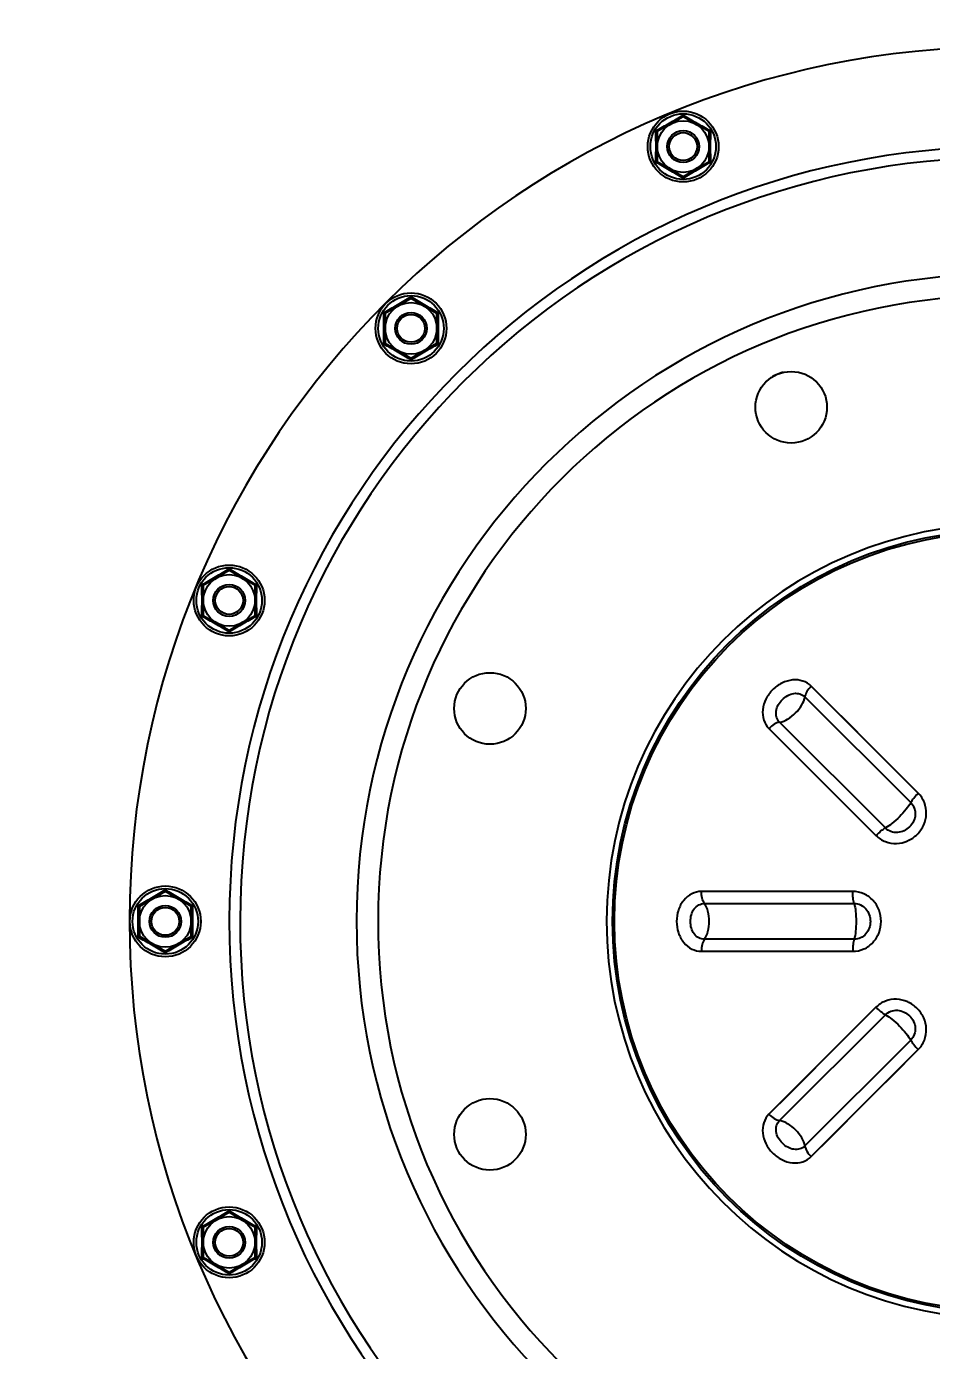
# Model space of a CAD drawing. Header units: millimetres. Extents: x 1186 to 6713, y 237 to 5598.
# Drawn here: x 4424.3 to 4652, y 4681.9 to 5015 of the extents above; entities that cross this region are included whole.
import ezdxf

# ---------------------------------------------------------------- set-up
doc = ezdxf.new("R2010")
doc.units = ezdxf.units.MM
doc.header["$LTSCALE"] = 384.175
doc.header["$PDMODE"] = 3
doc.header["$PDSIZE"] = 8
doc.layers.get('0').update_dxf_attribs({"linetype": 'CONTINUOUS'})
doc.layers.get('Defpoints').update_dxf_attribs({"linetype": 'CONTINUOUS'})
doc.layers.add('02___PRT_ALL_AXES', color=7, linetype='CONTINUOUS')
doc.styles.get("Standard").update_dxf_attribs({"font": 'calibri.ttf'})
doc.dimstyles.get("Standard").update_dxf_attribs({"dimtxt": 43.75, "dimasz": 43.75, "dimexe": 1.5, "dimexo": 1, "dimtad": 1, "dimdsep": 46, "dimtxsty": 'Standard', "dimblk": '_FILLED', "dimblk1": '_FILLED', "dimblk2": '_FILLED', "dimcen": 0.09, "dimazin": 2, "dimtol": 1, "dimtp": 0.01, "dimtm": 0.01, "dimtfac": 1, "dimtofl": 0, "dimtmove": 0, "dimatfit": 3, "dimldrblk": '_FILLED', "dimfxl": 1, "dimtolj": 1, "dimarcsym": 0})

# ---------------------------------------------------------------- blocks, each defined once
blk = doc.blocks.new('_FILLED')
at = {"color": 0, "linetype": 'ByBlock'}
blk.add_solid([(0, 0), (-1, 0.2143), (-1, -0.2143)], dxfattribs=at)
blk = doc.blocks.new('*D78')
at = {"color": 0, "lineweight": -2}
for p, q in [((3990.23, 4791.94), (3990.23, 5283.6)), ((4670.26, 4791.94), (4670.26, 5283.6)), ((4033.98, 5282.1), (4311.9, 5282.1)), ((4626.51, 5282.1), (4348.59, 5282.1))]:
    blk.add_line(p, q, dxfattribs=at)
at = {"layer": 'Defpoints', "color": 0}
for p in [(4670.26, 5282.1), (3990.23, 4790.94), (4670.26, 4790.94)]:
    blk.add_point(p, dxfattribs=at)
at = {"color": 0, "linetype": 'ByBlock', "lineweight": -2, "xscale": 43.75, "yscale": 43.75, "zscale": 43.75, "rotation": 180}
blk.add_blockref('_FILLED', (3990.23, 5282.1), dxfattribs=at)
at = {"color": 0, "linetype": 'ByBlock', "lineweight": -2, "xscale": 43.75, "yscale": 43.75, "zscale": 43.75}
blk.add_blockref('_FILLED', (4670.26, 5282.1), dxfattribs=at)
at = {"color": 0, "insert": (4330.25, 5282.1), "char_height": 43.75, "attachment_point": 5}
blk.add_mtext('\\A1;\\A1;G', dxfattribs=at)

msp = doc.modelspace()

# ---------------------------------------------------------------- linework, layer by layer
at = {"linetype": 'Continuous'}
for p, q in [((4589.517, 4992.32445), (4583.01714, 4988.57144)), ((4596.01714, 4988.5719), (4589.517, 4992.32445)), ((4583.01714, 4988.57144), (4583.0174, 4981.06589)), ((4596.0174, 4981.06635), (4596.01714, 4988.5719)), ((4583.0174, 4981.06589), (4589.51753, 4977.31334)), ((4589.51753, 4977.31334), (4596.0174, 4981.06635)), ((4521.06368, 4946.5854), (4514.56381, 4942.83239)), ((4527.56381, 4942.83285), (4521.06368, 4946.5854)), ((4514.56381, 4942.83239), (4514.56407, 4935.32684)), ((4527.56407, 4935.32729), (4527.56381, 4942.83285)), ((4514.56407, 4935.32684), (4521.06421, 4931.57429)), ((4521.06421, 4931.57429), (4527.56407, 4935.32729)), ((4475.32463, 4878.13207), (4468.82476, 4874.37906)), ((4481.82476, 4874.37952), (4475.32463, 4878.13207)), ((4468.82476, 4874.37906), (4468.82502, 4866.87351)), ((4481.82502, 4866.87397), (4481.82476, 4874.37952)), ((4468.82502, 4866.87351), (4475.32516, 4863.12096)), ((4475.32516, 4863.12096), (4481.82502, 4866.87397)), ((4648.66096, 4822.12613), (4621.74597, 4849.05065)), ((4620.13538, 4846.36495), (4646.75911, 4819.7579)), ((4611.0931, 4838.39779), (4638.01768, 4811.4828)), ((4640.3858, 4813.3846), (4613.77874, 4840.00839)), ((4459.26321, 4797.38586), (4452.76334, 4793.63286)), ((4465.76334, 4793.63332), (4459.26321, 4797.38586)), ((4632.18696, 4797.40627), (4594.11668, 4797.413)), ((4452.76334, 4793.63286), (4452.76361, 4786.1273)), ((4465.76361, 4786.12776), (4465.76334, 4793.63332)), ((4594.87689, 4794.37507), (4632.51673, 4794.38687)), ((4452.76361, 4786.1273), (4459.26374, 4782.37476)), ((4459.26374, 4782.37476), (4465.76361, 4786.12776)), ((4632.51673, 4785.37365), (4594.87683, 4785.38548)), ((4594.11666, 4782.34758), (4632.18699, 4782.35435)), ((4638.01766, 4768.2778), (4611.09314, 4741.36281)), ((4613.77884, 4739.75222), (4640.38588, 4766.37595)), ((4646.75918, 4760.00264), (4620.13539, 4733.39558)), ((4621.74599, 4730.70994), (4648.661, 4757.63453)), ((4475.32463, 4716.63966), (4468.82476, 4712.88665)), ((4481.82476, 4712.88711), (4475.32463, 4716.63966)), ((4468.82476, 4712.88665), (4468.82502, 4705.3811)), ((4481.82502, 4705.38156), (4481.82476, 4712.88711)), ((4468.82502, 4705.3811), (4475.32516, 4701.62855)), ((4475.32516, 4701.62855), (4481.82502, 4705.38156))]:
    msp.add_line(p, q, dxfattribs=at)
for points in [[(4635.57347, 4835.21986), (4631.41117, 4839.38339), (4626.81764, 4843.97808), (4621.74597, 4849.05065)], [(4611.0931, 4838.39779), (4616.00127, 4833.49055), (4628.03798, 4821.45736)], [(4648.66096, 4822.12613), (4645.81443, 4824.97451), (4635.57347, 4835.21986)], [(4628.03798, 4821.45736), (4631.2628, 4818.23388), (4638.01768, 4811.4828)], [(4613.67403, 4797.41068), (4607.78678, 4797.41155), (4601.28973, 4797.41236), (4594.11668, 4797.413)], [(4632.18696, 4797.40627), (4628.16004, 4797.40757), (4613.67403, 4797.41068)], [(4594.11666, 4782.34758), (4601.0572, 4782.34824), (4618.07719, 4782.35072)], [(4618.07719, 4782.35072), (4622.63683, 4782.35167), (4632.18699, 4782.35435)], [(4638.01766, 4768.2778), (4635.16928, 4765.43127), (4628.70554, 4758.97056)], [(4628.70554, 4758.97056), (4624.92392, 4755.1903), (4620.76039, 4751.02801), (4616.16571, 4746.43448), (4611.09314, 4741.36281)], [(4635.08553, 4744.05266), (4638.68642, 4747.65482), (4641.9099, 4750.87963), (4648.661, 4757.63453)], [(4621.74599, 4730.70994), (4626.65323, 4735.61811), (4635.08553, 4744.05266)]]:
    msp.add_lwpolyline(points, dxfattribs=at)
for centre, radius in [((4589.51727, 4984.81889), 8.91272), ((4589.51727, 4984.81889), 8.24637), ((4589.51727, 4984.81889), 6.5), ((4589.51727, 4984.81889), 4), ((4589.51727, 4984.81889), 3.5), ((4521.06394, 4939.07984), 8.91272), ((4521.06394, 4939.07984), 8.24637), ((4521.06394, 4939.07984), 6.5), ((4521.06394, 4939.07984), 4), ((4521.06394, 4939.07984), 3.5), ((4670.26347, 4789.88031), 98.5), ((4670.26347, 4789.88031), 98.02353), ((4475.32489, 4870.62652), 8.91272), ((4475.32489, 4870.62652), 8.24637), ((4475.32489, 4870.62652), 6.5), ((4475.32489, 4870.62652), 4), ((4475.32489, 4870.62652), 3.5), ((4459.26347, 4789.88031), 8.91272), ((4459.26347, 4789.88031), 8.24637), ((4459.26347, 4789.88031), 6.5), ((4459.26347, 4789.88031), 4), ((4459.26347, 4789.88031), 3.5), ((4475.32489, 4709.13411), 8.91272), ((4475.32489, 4709.13411), 8.24637), ((4475.32489, 4709.13411), 6.5), ((4475.32489, 4709.13411), 4), ((4475.32489, 4709.13411), 3.5)]:
    msp.add_circle(centre, radius, dxfattribs=at)
msp.add_arc((4670.26347, 4789.88031), 100, 0, 359.88, dxfattribs=at)
for points in [[(4582.66523, 4988.77459), (4583.8133, 4989.42331), (4586.10789, 4990.72363), (4588.3812, 4992.06081), (4589.51699, 4992.73078)], [(4589.51699, 4992.73078), (4590.65283, 4992.06089), (4592.92623, 4990.72387), (4595.22091, 4989.42372), (4596.36903, 4988.77508)], [(4589.51755, 4976.907), (4588.38171, 4977.5769), (4586.1083, 4978.91391), (4583.81362, 4980.21407), (4582.66551, 4980.86271)], [(4596.36931, 4980.86319), (4595.22124, 4980.21447), (4592.92665, 4978.91415), (4590.65334, 4977.57698), (4589.51755, 4976.907)], [(4514.2119, 4943.03554), (4515.35997, 4943.68426), (4517.65456, 4944.98458), (4519.92787, 4946.32176), (4521.06366, 4946.99173)], [(4521.06366, 4946.99173), (4522.1995, 4946.32184), (4524.47291, 4944.98482), (4526.76759, 4943.68466), (4527.9157, 4943.03603)], [(4521.06422, 4931.16795), (4519.92838, 4931.83785), (4517.65498, 4933.17486), (4515.3603, 4934.47502), (4514.21218, 4935.12366)], [(4527.91598, 4935.12414), (4526.76791, 4934.47542), (4524.47332, 4933.1751), (4522.20001, 4931.83793), (4521.06422, 4931.16795)], [(4468.47285, 4874.58221), (4469.62092, 4875.23093), (4471.91551, 4876.53125), (4474.18882, 4877.86843), (4475.32461, 4878.5384)], [(4475.32461, 4878.5384), (4476.46045, 4877.86851), (4478.73385, 4876.5315), (4481.02854, 4875.23134), (4482.17665, 4874.5827)], [(4475.32517, 4862.71463), (4474.18933, 4863.38452), (4471.91593, 4864.72153), (4469.62124, 4866.02169), (4468.47313, 4866.67033)], [(4482.17693, 4866.67082), (4481.02886, 4866.0221), (4478.73427, 4864.72178), (4476.46096, 4863.3846), (4475.32517, 4862.71463)], [(4452.41143, 4793.83601), (4453.5595, 4794.48473), (4455.85409, 4795.78505), (4458.1274, 4797.12223), (4459.2632, 4797.7922)], [(4459.26319, 4797.7922), (4460.39903, 4797.12231), (4462.67244, 4795.78529), (4464.96712, 4794.48513), (4466.11523, 4793.83649)], [(4459.26376, 4781.96842), (4458.12791, 4782.63832), (4455.85451, 4783.97533), (4453.55983, 4785.27549), (4452.41171, 4785.92413)], [(4466.11551, 4785.92461), (4464.96744, 4785.27589), (4462.67285, 4783.97557), (4460.39954, 4782.6384), (4459.26375, 4781.96842)], [(4468.47285, 4713.08981), (4469.62092, 4713.73853), (4471.91551, 4715.03885), (4474.18882, 4716.37602), (4475.32461, 4717.046)], [(4475.32461, 4717.046), (4476.46045, 4716.3761), (4478.73385, 4715.03909), (4481.02854, 4713.73893), (4482.17665, 4713.09029)], [(4475.32517, 4701.22222), (4474.18933, 4701.89211), (4471.91593, 4703.22913), (4469.62124, 4704.52928), (4468.47313, 4705.17792)], [(4482.17693, 4705.17841), (4481.02886, 4704.52969), (4478.73427, 4703.22937), (4476.46096, 4701.89219), (4475.32517, 4701.22222)]]:
    msp.add_open_spline(points, degree=3, dxfattribs=at)
for points, knots in [([(4589.51699, 4992.32444), (4589.51699, 4992.28386), (4589.518, 4992.59533), (4589.51699, 4992.63591), (4589.51699, 4992.73078)], [0, 0, 0, 0, 0.29956188, 1, 1, 1, 1]), ([(4582.66553, 4980.8627), (4582.67784, 4982.19047), (4582.69894, 4984.82781), (4582.67749, 4987.46514), (4582.66525, 4988.7746)], [0, 0, 0, 0, 0.503470775, 1, 1, 1, 1]), ([(4583.01714, 4988.57144), (4583.0173, 4988.57074), (4583.01296, 4988.57469), (4583.00935, 4988.57545), (4582.9995, 4988.58197), (4582.98783, 4988.58849), (4582.97254, 4988.59755), (4582.94702, 4988.61236), (4582.909, 4988.63438), (4582.85719, 4988.66415), (4582.79814, 4988.69802), (4582.73337, 4988.73528), (4582.68844, 4988.7612), (4582.66525, 4988.77458)], [0, 0, 0, 0, 0.005270768, 0.020858191, 0.046282368, 0.081003533, 0.124365062, 0.175697192, 0.299730798, 0.448270882, 0.617065146, 0.802297204, 1, 1, 1, 1]), ([(4596.36901, 4988.77507), (4596.34582, 4988.76168), (4596.30089, 4988.73576), (4596.23612, 4988.6985), (4596.17707, 4988.66462), (4596.12526, 4988.63485), (4596.08724, 4988.61283), (4596.06172, 4988.59801), (4596.04641, 4988.58895), (4596.03481, 4988.58241), (4596.02481, 4988.57594), (4596.02147, 4988.5751), (4596.01685, 4988.57124), (4596.01714, 4988.5719)], [0, 0, 0, 0, 0.197705209, 0.382939848, 0.551741292, 0.700291465, 0.824330592, 0.875663154, 0.919023194, 0.953740564, 0.97915805, 0.994736811, 1, 1, 1, 1]), ([(4596.36901, 4988.77508), (4596.3567, 4987.44745), (4596.3356, 4984.81011), (4596.35705, 4982.17278), (4596.36929, 4980.86319)], [0, 0, 0, 0, 0.503419542, 1, 1, 1, 1]), ([(4583.01742, 4981.06588), (4583.0177, 4981.06653), (4583.01307, 4981.06272), (4583.00972, 4981.06192), (4582.99966, 4981.05557), (4582.98798, 4981.04919), (4582.97257, 4981.04031), (4582.94695, 4981.02569), (4582.90888, 4981.00373), (4582.85718, 4980.97376), (4582.79831, 4980.93954), (4582.73363, 4980.90206), (4582.68871, 4980.8761), (4582.66551, 4980.86271)], [0, 0, 0, 0, 0.005246527, 0.020788041, 0.046167334, 0.080859382, 0.124204947, 0.175529424, 0.299562897, 0.448123589, 0.616956491, 0.802239647, 1, 1, 1, 1]), ([(4596.3693, 4980.86319), (4596.34611, 4980.87658), (4596.30118, 4980.90254), (4596.2365, 4980.94001), (4596.17764, 4980.97422), (4596.12591, 4981.00421), (4596.0879, 4981.02611), (4596.06217, 4981.04084), (4596.04699, 4981.04946), (4596.03469, 4981.05654), (4596.02682, 4981.06083), (4596.02165, 4981.06405), (4596.01984, 4981.06461), (4596.01722, 4981.06703), (4596.01739, 4981.06634)], [0, 0, 0, 0, 0.197757183, 0.383035853, 0.551868359, 0.700432958, 0.824469569, 0.875795596, 0.919142329, 0.953834439, 0.979211825, 0.988239588, 0.994751198, 1, 1, 1, 1]), ([(4589.51755, 4976.90701), (4589.51754, 4977.00188), (4589.51855, 4977.04245), (4589.51752, 4977.35392), (4589.51752, 4977.31335)], [0, 0, 0, 0, 0.700434158, 1, 1, 1, 1]), ([(4521.06366, 4946.58539), (4521.06366, 4946.54481), (4521.06467, 4946.85628), (4521.06367, 4946.89686), (4521.06366, 4946.99173)], [0, 0, 0, 0, 0.29956188, 1, 1, 1, 1]), ([(4514.2122, 4935.12365), (4514.22451, 4936.45142), (4514.24561, 4939.08876), (4514.22416, 4941.72609), (4514.21192, 4943.03555)], [0, 0, 0, 0, 0.503470775, 1, 1, 1, 1]), ([(4514.56381, 4942.83239), (4514.56397, 4942.83169), (4514.55963, 4942.83564), (4514.55603, 4942.8364), (4514.54617, 4942.84292), (4514.53451, 4942.84944), (4514.51922, 4942.8585), (4514.49369, 4942.87331), (4514.45567, 4942.89533), (4514.40386, 4942.9251), (4514.34481, 4942.95897), (4514.28004, 4942.99623), (4514.23511, 4943.02214), (4514.21192, 4943.03553)], [0, 0, 0, 0, 0.005270768, 0.020858191, 0.046282368, 0.081003533, 0.124365062, 0.175697192, 0.299730798, 0.448270882, 0.617065146, 0.802297204, 1, 1, 1, 1]), ([(4527.91568, 4943.03602), (4527.89249, 4943.02263), (4527.84756, 4942.99671), (4527.7828, 4942.95945), (4527.72374, 4942.92557), (4527.67194, 4942.8958), (4527.63391, 4942.87378), (4527.60839, 4942.85896), (4527.59308, 4942.8499), (4527.58148, 4942.84336), (4527.57148, 4942.83689), (4527.56814, 4942.83604), (4527.56353, 4942.83219), (4527.56381, 4942.83285)], [0, 0, 0, 0, 0.197705209, 0.382939848, 0.551741292, 0.700291465, 0.824330592, 0.875663154, 0.919023194, 0.953740564, 0.97915805, 0.994736811, 1, 1, 1, 1]), ([(4527.91568, 4943.03603), (4527.90338, 4941.7084), (4527.88227, 4939.07106), (4527.90372, 4936.43373), (4527.91596, 4935.12414)], [0, 0, 0, 0, 0.503419542, 1, 1, 1, 1]), ([(4514.56409, 4935.32683), (4514.56437, 4935.32748), (4514.55974, 4935.32367), (4514.55639, 4935.32287), (4514.54634, 4935.31652), (4514.53465, 4935.31014), (4514.51925, 4935.30126), (4514.49362, 4935.28664), (4514.45556, 4935.26468), (4514.40385, 4935.23471), (4514.34498, 4935.20049), (4514.2803, 4935.16301), (4514.23538, 4935.13705), (4514.21219, 4935.12366)], [0, 0, 0, 0, 0.005246527, 0.020788041, 0.046167334, 0.080859382, 0.124204947, 0.175529424, 0.299562897, 0.448123589, 0.616956491, 0.802239647, 1, 1, 1, 1]), ([(4527.91598, 4935.12414), (4527.89278, 4935.13753), (4527.84786, 4935.16349), (4527.78318, 4935.20096), (4527.72431, 4935.23517), (4527.67258, 4935.26516), (4527.63458, 4935.28705), (4527.60885, 4935.30179), (4527.59367, 4935.31041), (4527.58137, 4935.31749), (4527.57349, 4935.32178), (4527.56833, 4935.325), (4527.56652, 4935.32556), (4527.56389, 4935.32798), (4527.56406, 4935.32729)], [0, 0, 0, 0, 0.197757183, 0.383035853, 0.551868359, 0.700432958, 0.824469569, 0.875795596, 0.919142329, 0.953834439, 0.979211825, 0.988239588, 0.994751198, 1, 1, 1, 1]), ([(4521.06422, 4931.16795), (4521.06422, 4931.26283), (4521.06523, 4931.3034), (4521.06419, 4931.61487), (4521.06419, 4931.5743)], [0, 0, 0, 0, 0.700434158, 1, 1, 1, 1]), ([(4475.32461, 4878.13206), (4475.32461, 4878.09149), (4475.32562, 4878.40295), (4475.32461, 4878.44353), (4475.32461, 4878.5384)], [0, 0, 0, 0, 0.29956188, 1, 1, 1, 1]), ([(4468.47315, 4866.67032), (4468.48546, 4867.99809), (4468.50656, 4870.63543), (4468.48511, 4873.27276), (4468.47287, 4874.58222)], [0, 0, 0, 0, 0.503470775, 1, 1, 1, 1]), ([(4468.82476, 4874.37906), (4468.82492, 4874.37837), (4468.82058, 4874.38231), (4468.81697, 4874.38307), (4468.80712, 4874.38959), (4468.79546, 4874.39611), (4468.78017, 4874.40517), (4468.75464, 4874.41998), (4468.71662, 4874.44201), (4468.66481, 4874.47177), (4468.60576, 4874.50565), (4468.54099, 4874.54291), (4468.49606, 4874.56882), (4468.47287, 4874.58221)], [0, 0, 0, 0, 0.005270768, 0.020858191, 0.046282368, 0.081003533, 0.124365062, 0.175697192, 0.299730798, 0.448270882, 0.617065146, 0.802297204, 1, 1, 1, 1]), ([(4482.17663, 4874.58269), (4482.15344, 4874.5693), (4482.10851, 4874.54339), (4482.04375, 4874.50612), (4481.98469, 4874.47225), (4481.93289, 4874.44247), (4481.89486, 4874.42045), (4481.86934, 4874.40563), (4481.85403, 4874.39658), (4481.84243, 4874.39004), (4481.83243, 4874.38357), (4481.82909, 4874.38272), (4481.82448, 4874.37887), (4481.82476, 4874.37952)], [0, 0, 0, 0, 0.197705209, 0.382939848, 0.551741292, 0.700291465, 0.824330592, 0.875663154, 0.919023194, 0.953740564, 0.97915805, 0.994736811, 1, 1, 1, 1]), ([(4482.17663, 4874.58271), (4482.16433, 4873.25507), (4482.14322, 4870.61774), (4482.16467, 4867.98041), (4482.17691, 4866.67081)], [0, 0, 0, 0, 0.503419542, 1, 1, 1, 1]), ([(4468.82504, 4866.8735), (4468.82532, 4866.87415), (4468.82069, 4866.87034), (4468.81734, 4866.86954), (4468.80729, 4866.86319), (4468.7956, 4866.85682), (4468.7802, 4866.84794), (4468.75457, 4866.83331), (4468.7165, 4866.81135), (4468.6648, 4866.78138), (4468.60593, 4866.74716), (4468.54125, 4866.70968), (4468.49633, 4866.68372), (4468.47314, 4866.67033)], [0, 0, 0, 0, 0.005246527, 0.020788041, 0.046167334, 0.080859382, 0.124204947, 0.175529424, 0.299562897, 0.448123589, 0.616956491, 0.802239647, 1, 1, 1, 1]), ([(4482.17693, 4866.67081), (4482.15373, 4866.68421), (4482.10881, 4866.71016), (4482.04413, 4866.74763), (4481.98526, 4866.78184), (4481.93353, 4866.81184), (4481.89553, 4866.83373), (4481.86979, 4866.84847), (4481.85462, 4866.85708), (4481.84232, 4866.86416), (4481.83444, 4866.86845), (4481.82928, 4866.87167), (4481.82747, 4866.87223), (4481.82484, 4866.87465), (4481.82501, 4866.87396)], [0, 0, 0, 0, 0.197757183, 0.383035853, 0.551868359, 0.700432958, 0.824469569, 0.875795596, 0.919142329, 0.953834439, 0.979211825, 0.988239588, 0.994751198, 1, 1, 1, 1]), ([(4475.32517, 4862.71463), (4475.32517, 4862.8095), (4475.32617, 4862.85008), (4475.32514, 4863.16155), (4475.32514, 4863.12097)], [0, 0, 0, 0, 0.700434158, 1, 1, 1, 1]), ([(4621.74597, 4849.05065), (4621.15704, 4849.63965), (4619.63152, 4850.55975), (4616.93245, 4850.79072), (4614.24071, 4849.95174), (4611.91048, 4848.23844), (4610.19467, 4845.90863), (4609.35323, 4843.21504), (4609.58331, 4840.51346), (4610.50395, 4838.98687), (4611.0931, 4838.39779)], [0, 0, 0, 0, 0.115889432, 0.237395261, 0.366273236, 0.499820436, 0.633419103, 0.762451657, 0.884082182, 1, 1, 1, 1]), ([(4613.77848, 4840.00844), (4613.43373, 4840.35298), (4612.90216, 4841.25464), (4612.81533, 4842.8429), (4613.37823, 4844.39763), (4614.4199, 4845.72659), (4615.74886, 4846.76717), (4617.30274, 4847.32926), (4618.88967, 4847.24058), (4619.79076, 4846.70945), (4620.13522, 4846.36478)], [0, 0, 0, 0, 0.115823434, 0.237315718, 0.366323871, 0.500154444, 0.633941952, 0.762811012, 0.884202705, 1, 1, 1, 1]), ([(4621.74595, 4849.05067), (4621.33049, 4848.65621), (4620.65184, 4847.83544), (4620.21018, 4846.84242), (4620.13527, 4846.36485)], [0, 0, 0, 0, 0.542357193, 1, 1, 1, 1]), ([(4613.77874, 4840.00839), (4614.48784, 4840.11854), (4615.96784, 4840.75304), (4617.8756, 4842.26812), (4619.39062, 4844.17588), (4620.02531, 4845.65584), (4620.13538, 4846.36495)], [0, 0, 0, 0, 0.228816328, 0.499999709, 0.7711831, 1, 1, 1, 1]), ([(4613.77877, 4840.0084), (4613.30123, 4839.93347), (4612.30828, 4839.49183), (4611.48756, 4838.81321), (4611.09312, 4838.39778)], [0, 0, 0, 0, 0.457645836, 1, 1, 1, 1]), ([(4638.01768, 4811.4828), (4638.68404, 4810.81692), (4640.32422, 4809.75146), (4643.21038, 4809.27946), (4646.07239, 4809.96425), (4648.48886, 4811.65017), (4650.17733, 4814.06606), (4650.86459, 4816.92984), (4650.39312, 4819.81841), (4649.32702, 4821.45958), (4648.66096, 4822.12613)], [0, 0, 0, 0, 0.123541431, 0.247971357, 0.373527945, 0.499844571, 0.62620072, 0.751882405, 0.876425862, 1, 1, 1, 1]), ([(4646.75912, 4819.75792), (4646.966, 4820.15456), (4647.57126, 4820.97912), (4648.25625, 4821.72824), (4648.66097, 4822.12612)], [0, 0, 0, 0, 0.440787802, 1, 1, 1, 1]), ([(4646.75896, 4819.75771), (4647.15101, 4819.36689), (4647.77193, 4818.39365), (4648.00559, 4816.68393), (4647.54079, 4815.01404), (4646.5226, 4813.61819), (4645.12633, 4812.6014), (4643.45733, 4812.1389), (4641.749, 4812.37194), (4640.77618, 4812.99249), (4640.38544, 4813.38445)], [0, 0, 0, 0, 0.12340028, 0.248007389, 0.373822461, 0.500154577, 0.626449453, 0.752130104, 0.876628216, 1, 1, 1, 1]), ([(4646.75911, 4819.7579), (4646.44721, 4819.16836), (4645.54707, 4817.93657), (4643.96002, 4816.18366), (4642.20708, 4814.59667), (4640.97533, 4813.69649), (4640.3858, 4813.3846)], [0, 0, 0, 0, 0.22011938, 0.500002135, 0.779885753, 1, 1, 1, 1]), ([(4640.38567, 4813.38456), (4639.98905, 4813.17765), (4639.16457, 4812.57242), (4638.4155, 4811.88748), (4638.01767, 4811.4828)], [0, 0, 0, 0, 0.440806577, 1, 1, 1, 1]), ([(4459.26319, 4797.38586), (4459.26319, 4797.34528), (4459.26421, 4797.65675), (4459.2632, 4797.69732), (4459.26319, 4797.7922)], [0, 0, 0, 0, 0.29956188, 1, 1, 1, 1]), ([(4594.11668, 4797.413), (4593.2835, 4797.41305), (4591.5536, 4796.9848), (4589.48136, 4795.2379), (4588.17146, 4792.74242), (4587.88307, 4790.84052), (4587.88302, 4789.88031)], [0, 0, 0, 0, 0.231847702, 0.474946861, 0.732802485, 1, 1, 1, 1]), ([(4594.87688, 4794.37492), (4594.59216, 4794.76559), (4594.20229, 4795.78005), (4594.1018, 4796.84031), (4594.11664, 4797.41301)], [0, 0, 0, 0, 0.457642807, 1, 1, 1, 1]), ([(4632.51673, 4794.38688), (4632.38255, 4794.81364), (4632.22748, 4795.82467), (4632.18213, 4796.83874), (4632.18697, 4797.40626)], [0, 0, 0, 0, 0.440787802, 1, 1, 1, 1]), ([(4639.30073, 4789.88031), (4639.30067, 4790.84372), (4638.95749, 4792.78434), (4637.41843, 4795.29017), (4635.04349, 4796.99944), (4633.12949, 4797.40592), (4632.18696, 4797.40627)], [0, 0, 0, 0, 0.25268737, 0.503858586, 0.752789705, 1, 1, 1, 1]), ([(4452.41173, 4785.92412), (4452.42404, 4787.25189), (4452.44514, 4789.88922), (4452.42369, 4792.52656), (4452.41145, 4793.83602)], [0, 0, 0, 0, 0.503470775, 1, 1, 1, 1]), ([(4452.76334, 4793.63286), (4452.7635, 4793.63216), (4452.75916, 4793.6361), (4452.75556, 4793.63687), (4452.7457, 4793.64339), (4452.73404, 4793.64991), (4452.71875, 4793.65897), (4452.69322, 4793.67378), (4452.6552, 4793.6958), (4452.60339, 4793.72557), (4452.54434, 4793.75944), (4452.47957, 4793.7967), (4452.43464, 4793.82261), (4452.41145, 4793.836)], [0, 0, 0, 0, 0.005270768, 0.020858191, 0.046282368, 0.081003533, 0.124365062, 0.175697192, 0.299730798, 0.448270882, 0.617065146, 0.802297204, 1, 1, 1, 1]), ([(4466.11521, 4793.83649), (4466.09202, 4793.8231), (4466.0471, 4793.79718), (4465.98233, 4793.75992), (4465.92327, 4793.72604), (4465.87147, 4793.69627), (4465.83344, 4793.67425), (4465.80792, 4793.65943), (4465.79261, 4793.65037), (4465.78101, 4793.64383), (4465.77101, 4793.63736), (4465.76768, 4793.63651), (4465.76306, 4793.63266), (4465.76334, 4793.63332)], [0, 0, 0, 0, 0.197705209, 0.382939848, 0.551741292, 0.700291465, 0.824330592, 0.875663154, 0.919023194, 0.953740564, 0.97915805, 0.994736811, 1, 1, 1, 1]), ([(4466.11521, 4793.8365), (4466.10291, 4792.50887), (4466.0818, 4789.87153), (4466.10325, 4787.2342), (4466.11549, 4785.92461)], [0, 0, 0, 0, 0.503419542, 1, 1, 1, 1]), ([(4591.35549, 4789.88011), (4591.35548, 4790.44331), (4591.49023, 4791.55716), (4592.1913, 4793.05279), (4593.3763, 4794.11324), (4594.38942, 4794.37498), (4594.8769, 4794.37483)], [0, 0, 0, 0, 0.267653208, 0.525468054, 0.768327753, 1, 1, 1, 1]), ([(4594.87683, 4785.38548), (4595.30035, 4785.96478), (4595.89821, 4787.45995), (4596.17588, 4789.88027), (4595.89817, 4792.30053), (4595.30047, 4793.79582), (4594.87689, 4794.37507)], [0, 0, 0, 0, 0.228816376, 0.499999751, 0.771183136, 1, 1, 1, 1]), ([(4632.51673, 4794.38687), (4632.71305, 4793.74945), (4632.94756, 4792.24195), (4633.06485, 4789.88024), (4632.9475, 4787.51855), (4632.71305, 4786.01105), (4632.51673, 4785.37365)], [0, 0, 0, 0, 0.220119357, 0.500002109, 0.779885725, 1, 1, 1, 1]), ([(4632.51676, 4794.38662), (4633.0705, 4794.38749), (4634.19754, 4794.13844), (4635.57114, 4793.09467), (4636.42338, 4791.58806), (4636.60155, 4790.4467), (4636.60157, 4789.87998)], [0, 0, 0, 0, 0.246865392, 0.495907053, 0.747348512, 1, 1, 1, 1]), ([(4587.88302, 4789.88031), (4587.88301, 4788.92025), (4588.17143, 4787.01856), (4589.48105, 4784.52319), (4591.55319, 4782.77595), (4593.2833, 4782.34753), (4594.11666, 4782.34758)], [0, 0, 0, 0, 0.267157049, 0.524996743, 0.768100595, 1, 1, 1, 1]), ([(4594.87661, 4785.38533), (4594.38904, 4785.38519), (4593.37576, 4785.64686), (4592.19184, 4786.70836), (4591.49047, 4788.2033), (4591.35549, 4789.31703), (4591.35549, 4789.88011)], [0, 0, 0, 0, 0.231736057, 0.474569494, 0.732373364, 1, 1, 1, 1]), ([(4632.18699, 4782.35435), (4633.13001, 4782.35473), (4635.04468, 4782.76158), (4637.41962, 4784.47182), (4638.95774, 4786.97754), (4639.30078, 4788.91745), (4639.30073, 4789.88031)], [0, 0, 0, 0, 0.247340189, 0.496314031, 0.747455011, 1, 1, 1, 1]), ([(4636.60157, 4789.87998), (4636.60158, 4789.31365), (4636.4233, 4788.17282), (4635.57112, 4786.66687), (4634.19818, 4785.62187), (4633.07062, 4785.37244), (4632.51658, 4785.37329)], [0, 0, 0, 0, 0.252491169, 0.503875201, 0.752985014, 1, 1, 1, 1]), ([(4452.76362, 4786.1273), (4452.7639, 4786.12795), (4452.75927, 4786.12414), (4452.75592, 4786.12333), (4452.74587, 4786.11699), (4452.73419, 4786.11061), (4452.71878, 4786.10173), (4452.69315, 4786.08711), (4452.65509, 4786.06514), (4452.60338, 4786.03517), (4452.54451, 4786.00096), (4452.47984, 4785.96348), (4452.43492, 4785.93752), (4452.41172, 4785.92413)], [0, 0, 0, 0, 0.005246527, 0.020788041, 0.046167334, 0.080859382, 0.124204947, 0.175529424, 0.299562897, 0.448123589, 0.616956491, 0.802239647, 1, 1, 1, 1]), ([(4466.11551, 4785.92461), (4466.09231, 4785.938), (4466.04739, 4785.96396), (4465.98271, 4786.00143), (4465.92384, 4786.03564), (4465.87211, 4786.06563), (4465.83411, 4786.08752), (4465.80838, 4786.10226), (4465.7932, 4786.11088), (4465.7809, 4786.11796), (4465.77302, 4786.12225), (4465.76786, 4786.12547), (4465.76605, 4786.12603), (4465.76343, 4786.12845), (4465.76359, 4786.12776)], [0, 0, 0, 0, 0.197757183, 0.383035853, 0.551868359, 0.700432958, 0.824469569, 0.875795596, 0.919142329, 0.953834439, 0.979211825, 0.988239588, 0.994751198, 1, 1, 1, 1]), ([(4594.87685, 4785.38551), (4594.59215, 4784.99485), (4594.20233, 4783.98044), (4594.10184, 4782.92025), (4594.11668, 4782.34758)], [0, 0, 0, 0, 0.457645836, 1, 1, 1, 1]), ([(4632.51666, 4785.37353), (4632.38252, 4784.94677), (4632.22748, 4783.93581), (4632.18214, 4782.92181), (4632.18698, 4782.35435)], [0, 0, 0, 0, 0.440806594, 1, 1, 1, 1]), ([(4459.26375, 4781.96842), (4459.26375, 4782.0633), (4459.26476, 4782.10387), (4459.26372, 4782.41534), (4459.26372, 4782.37477)], [0, 0, 0, 0, 0.700434158, 1, 1, 1, 1]), ([(4648.661, 4757.63453), (4649.32684, 4758.30093), (4650.39263, 4759.94158), (4650.86451, 4762.82947), (4650.17763, 4765.69347), (4648.48919, 4768.11112), (4646.07028, 4769.7973), (4643.20708, 4770.48134), (4640.32192, 4770.00806), (4638.68337, 4768.94301), (4638.01766, 4768.2778)], [0, 0, 0, 0, 0.123540765, 0.248049388, 0.373723722, 0.500151782, 0.626570643, 0.752210718, 0.876581026, 1, 1, 1, 1]), ([(4640.38587, 4766.37596), (4639.98923, 4766.58284), (4639.16467, 4767.1881), (4638.41554, 4767.87309), (4638.01767, 4768.27781)], [0, 0, 0, 0, 0.440787802, 1, 1, 1, 1]), ([(4640.38607, 4766.3758), (4640.77641, 4766.76736), (4641.74809, 4767.38769), (4643.45584, 4767.62243), (4645.12553, 4767.15975), (4646.52286, 4766.14264), (4647.54111, 4764.74593), (4648.00504, 4763.0758), (4647.77206, 4761.3663), (4647.15131, 4760.39307), (4646.75933, 4760.00228)], [0, 0, 0, 0, 0.12324557, 0.247678062, 0.373460133, 0.499837316, 0.626222817, 0.752028641, 0.876617733, 1, 1, 1, 1]), ([(4640.38588, 4766.37595), (4640.97542, 4766.06405), (4642.20721, 4765.16391), (4643.96012, 4763.57686), (4645.54711, 4761.82392), (4646.44729, 4760.59217), (4646.75918, 4760.00264)], [0, 0, 0, 0, 0.220119365, 0.500002118, 0.779885734, 1, 1, 1, 1]), ([(4646.75922, 4760.0025), (4646.96613, 4759.60589), (4647.57136, 4758.78141), (4648.25631, 4758.03234), (4648.66098, 4757.6345)], [0, 0, 0, 0, 0.440806548, 1, 1, 1, 1]), ([(4611.09314, 4741.36281), (4610.50413, 4740.77387), (4609.58402, 4739.24834), (4609.35307, 4736.54924), (4610.19207, 4733.85748), (4611.90541, 4731.52725), (4614.23525, 4729.81146), (4616.92884, 4728.97005), (4619.63038, 4729.20018), (4621.15693, 4730.12081), (4621.74599, 4730.70994)], [0, 0, 0, 0, 0.115890344, 0.237397281, 0.366276391, 0.49982486, 0.633424235, 0.762456705, 0.884085771, 1, 1, 1, 1]), ([(4611.09311, 4741.36279), (4611.48757, 4740.94733), (4612.30835, 4740.26868), (4613.30136, 4739.82702), (4613.77893, 4739.75211)], [0, 0, 0, 0, 0.542357193, 1, 1, 1, 1]), ([(4620.13535, 4733.39532), (4619.79081, 4733.05058), (4618.88918, 4732.51901), (4617.30094, 4732.43216), (4615.74621, 4732.99504), (4614.41723, 4734.0367), (4613.37663, 4735.36567), (4612.81452, 4736.91955), (4612.9032, 4738.50649), (4613.43433, 4739.40759), (4613.77901, 4739.75206)], [0, 0, 0, 0, 0.115820118, 0.237310809, 0.366318979, 0.500150161, 0.633938885, 0.7628091, 0.884201837, 1, 1, 1, 1]), ([(4620.13539, 4733.39558), (4620.02524, 4734.10468), (4619.39074, 4735.58468), (4617.87566, 4737.49244), (4615.96791, 4739.00745), (4614.48795, 4739.64215), (4613.77884, 4739.75222)], [0, 0, 0, 0, 0.228816367, 0.499999743, 0.771183129, 1, 1, 1, 1]), ([(4620.13538, 4733.39561), (4620.21031, 4732.91807), (4620.65196, 4731.92512), (4621.33057, 4731.1044), (4621.746, 4730.70996)], [0, 0, 0, 0, 0.457645836, 1, 1, 1, 1]), ([(4475.32461, 4716.63965), (4475.32461, 4716.59908), (4475.32562, 4716.91055), (4475.32461, 4716.95112), (4475.32461, 4717.04599)], [0, 0, 0, 0, 0.29956188, 1, 1, 1, 1]), ([(4468.47315, 4705.17792), (4468.48546, 4706.50568), (4468.50656, 4709.14302), (4468.48511, 4711.78035), (4468.47287, 4713.08981)], [0, 0, 0, 0, 0.503470775, 1, 1, 1, 1]), ([(4468.82476, 4712.88665), (4468.82492, 4712.88596), (4468.82058, 4712.8899), (4468.81697, 4712.89066), (4468.80712, 4712.89718), (4468.79546, 4712.9037), (4468.78017, 4712.91276), (4468.75464, 4712.92758), (4468.71662, 4712.9496), (4468.66481, 4712.97937), (4468.60576, 4713.01324), (4468.54099, 4713.0505), (4468.49606, 4713.07641), (4468.47287, 4713.0898)], [0, 0, 0, 0, 0.005270768, 0.020858191, 0.046282368, 0.081003533, 0.124365062, 0.175697192, 0.299730798, 0.448270882, 0.617065146, 0.802297204, 1, 1, 1, 1]), ([(4482.17663, 4713.09028), (4482.15344, 4713.07689), (4482.10851, 4713.05098), (4482.04375, 4713.01371), (4481.98469, 4712.97984), (4481.93289, 4712.95006), (4481.89486, 4712.92804), (4481.86934, 4712.91322), (4481.85403, 4712.90417), (4481.84243, 4712.89763), (4481.83243, 4712.89116), (4481.82909, 4712.89031), (4481.82448, 4712.88646), (4481.82476, 4712.88711)], [0, 0, 0, 0, 0.197705209, 0.382939848, 0.551741292, 0.700291465, 0.824330592, 0.875663154, 0.919023194, 0.953740564, 0.97915805, 0.994736811, 1, 1, 1, 1]), ([(4482.17663, 4713.0903), (4482.16433, 4711.76266), (4482.14322, 4709.12533), (4482.16467, 4706.488), (4482.17691, 4705.1784)], [0, 0, 0, 0, 0.503419542, 1, 1, 1, 1]), ([(4468.82504, 4705.38109), (4468.82532, 4705.38174), (4468.82069, 4705.37793), (4468.81734, 4705.37713), (4468.80729, 4705.37078), (4468.7956, 4705.36441), (4468.7802, 4705.35553), (4468.75457, 4705.34091), (4468.7165, 4705.31894), (4468.6648, 4705.28897), (4468.60593, 4705.25475), (4468.54125, 4705.21728), (4468.49633, 4705.19131), (4468.47314, 4705.17792)], [0, 0, 0, 0, 0.005246527, 0.020788041, 0.046167334, 0.080859382, 0.124204947, 0.175529424, 0.299562897, 0.448123589, 0.616956491, 0.802239647, 1, 1, 1, 1]), ([(4482.17693, 4705.17841), (4482.15373, 4705.1918), (4482.10881, 4705.21776), (4482.04413, 4705.25523), (4481.98526, 4705.28943), (4481.93353, 4705.31943), (4481.89553, 4705.34132), (4481.86979, 4705.35606), (4481.85462, 4705.36467), (4481.84232, 4705.37175), (4481.83444, 4705.37605), (4481.82928, 4705.37926), (4481.82747, 4705.37982), (4481.82484, 4705.38224), (4481.82501, 4705.38155)], [0, 0, 0, 0, 0.197757183, 0.383035853, 0.551868359, 0.700432958, 0.824469569, 0.875795596, 0.919142329, 0.953834439, 0.979211825, 0.988239588, 0.994751198, 1, 1, 1, 1]), ([(4475.32517, 4701.22222), (4475.32517, 4701.31709), (4475.32617, 4701.35767), (4475.32514, 4701.66914), (4475.32514, 4701.62856)], [0, 0, 0, 0, 0.700434158, 1, 1, 1, 1])]:
    msp.add_open_spline(points, degree=3, knots=knots, dxfattribs=at)
at = {"layer": '02___PRT_ALL_AXES', "linetype": 'Continuous'}
for centre in [(4616.68779, 4919.22345), (4540.92034, 4843.45599), (4540.92034, 4736.30463)]:
    msp.add_circle(centre, 9, dxfattribs=at)
for centre, radius, start, end in [((4670.26347, 4789.88031), 220, 0, 359.88), ((4670.26347, 4789.88031), 194.89893, 0, 359.88), ((4670.26347, 4789.88031), 192.18745, 0, 359.88), ((4670.26347, 4789.88031), 162.9051, 0, 359.88), ((4670.26347, 4789.88031), 157.48215, 0, 359.88), ((4666.26347, 4789.88031), 147.5, 110.5042746, 111.5422099)]:
    msp.add_arc(centre, radius, start, end, dxfattribs=at)

# ---------------------------------------------------------------- dimensions: what is measured, and where the dimension line sits
dim = msp.add_linear_dim(base=(4670.26347, 5282.10022), p1=(3990.2329, 4790.93868), p2=(4670.26347, 4790.93868), text='\\A1;G', dimstyle='Standard', override={"dimtad": 0, "dimtih": 1, "dimtoh": 1, "dimdec": 4, "dimzin": 0, "dimtxsty": 'Standard', "dimcen": 62.865, "dimadec": 0, "dimazin": 0, "dimtdec": 4, "dimtzin": 0})
dim.commit()
dim.dimension.update_dxf_attribs({"geometry": '*D78', "text_midpoint": (4330.24819, 5282.10022), "dimtype": 160})

doc.saveas('drawing.dxf')
